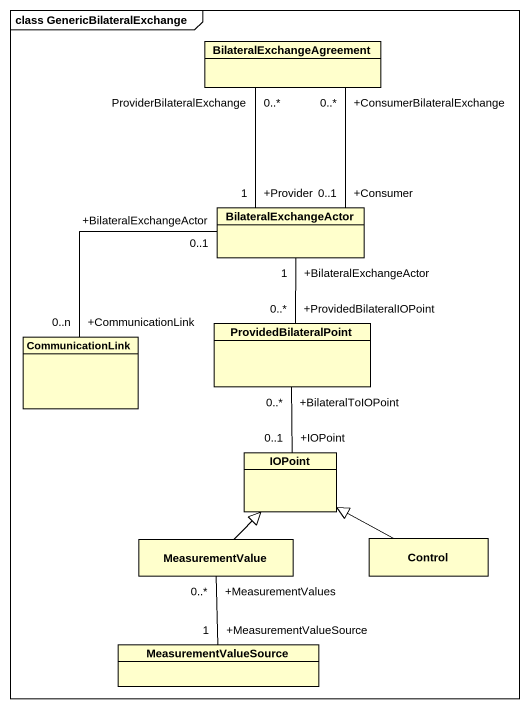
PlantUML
@startuml
mainframe class GenericBilateralExchange
hide circle
hide empty members
class BilateralExchangeAgreement
class BilateralExchangeActor
class CommunicationLink
class ProvidedBilateralPoint
class IOPoint
class MeasurementValue
class "Control" as Control_
class MeasurementValueSource
BilateralExchangeAgreement "+ConsumerBilateralExchange\n0..*" -- "+Consumer\n0..1" BilateralExchangeActor
BilateralExchangeActor "+Provider\n1" -up- "ProviderBilateralExchange\n0..*" BilateralExchangeAgreement
CommunicationLink "+CommunicationLink\n0..n" -up- "+BilateralExchangeActor\n0..1" BilateralExchangeActor
ProvidedBilateralPoint "+ProvidedBilateralIOPoint\n0..*" -up- "+BilateralExchangeActor\n1" BilateralExchangeActor
IOPoint "+IOPoint\n0..1" -up- "+BilateralToIOPoint\n0..*" ProvidedBilateralPoint
MeasurementValue -up-|> IOPoint
Control_ -left-|> IOPoint
MeasurementValueSource "+MeasurementValueSource\n1" -up- "+MeasurementValues\n0..*" MeasurementValue
@enduml
